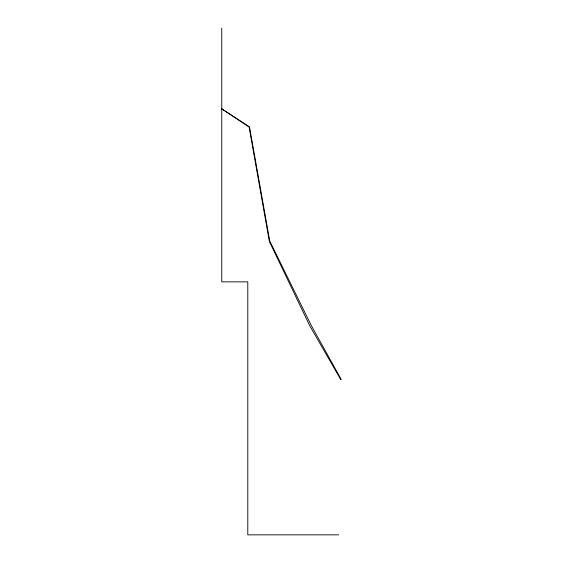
<?xml version="1.0" encoding="UTF-8"?>
<svg xmlns="http://www.w3.org/2000/svg" width="563" height="563" viewBox="0 0 563 563"><rect width="100%" height="100%" fill="white"/><g stroke="black" fill="none" stroke-linecap="round" stroke-linejoin="round"><path stroke-width="0.84" d="M338.701 534.85L247.79 534.85L247.79 281.859L221.759 281.859L221.759 28.15M340.84 379.722L309.833 325.921L269.36 241.45L249.099 127.083L221.759 108.842L249.493 126.858L269.761 241.091L311.346 325.639L341.241 379.497"/></g></svg>
